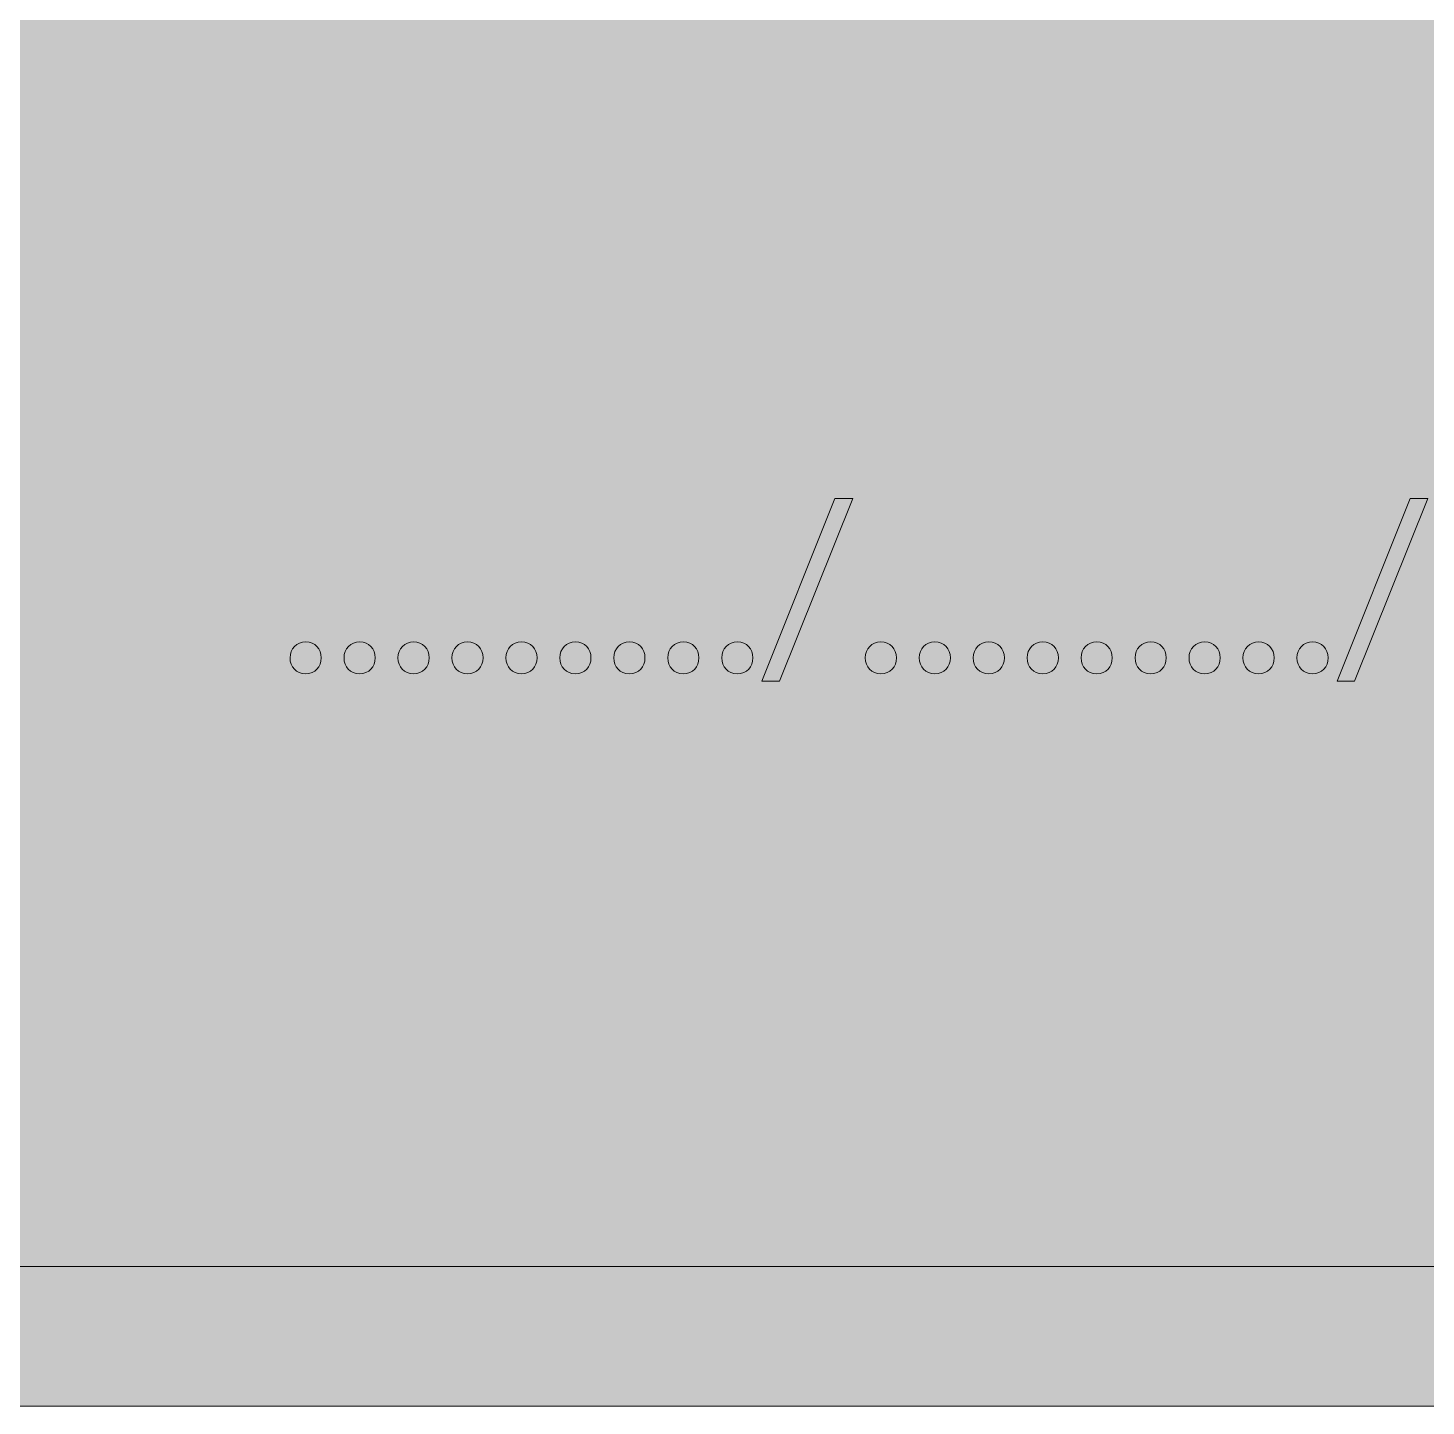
# Model space of a CAD drawing. Extents: x 115 to 1872, y -971 to -109.
# Drawn here: x 774.9 to 993.7, y -971.4 to -755.8 of the extents above; entities that cross this region are included whole.
import ezdxf

# ---------------------------------------------------------------- set-up
doc = ezdxf.new("R2010")
doc.units = 0
doc.header["$MEASUREMENT"] = 0
doc.layers.add('Layer 1', color=7, linetype='Continuous', lineweight=0)

# ---------------------------------------------------------------- blocks, each defined once
blk = doc.blocks.new('Block_7')
at = {"layer": 'Layer 1', "true_color": 0x000000, "transparency": 33554687}
h = blk.add_hatch(color=18, dxfattribs=at)
h.dxf.hatch_style = 2
edge = h.paths.add_edge_path()
edge.add_spline(control_points=[(889.78, -857.98), (889.78, -857.98), (901.22, -829.4), (901.22, -829.4), (901.22, -829.4), (904.01, -829.4), (904.01, -829.4), (904.01, -829.4), (892.53, -857.98), (892.53, -857.98), (892.53, -857.98), (889.78, -857.98), (889.78, -857.98)], knot_values=[0, 0, 0, 0, 1, 1, 1, 2, 2, 2, 3, 3, 3, 4, 4, 4, 4], degree=3, periodic=0)
h = blk.add_hatch(color=18, dxfattribs=at)
h.dxf.hatch_style = 2
edge = h.paths.add_edge_path()
edge.add_spline(control_points=[(979.8, -857.98), (979.8, -857.98), (991.24, -829.4), (991.24, -829.4), (991.24, -829.4), (994.03, -829.4), (994.03, -829.4), (994.03, -829.4), (982.55, -857.98), (982.55, -857.98), (982.55, -857.98), (979.8, -857.98), (979.8, -857.98)], knot_values=[0, 0, 0, 0, 1, 1, 1, 2, 2, 2, 3, 3, 3, 4, 4, 4, 4], degree=3, periodic=0)
h = blk.add_hatch(color=18, dxfattribs=at)
h.dxf.hatch_style = 2
edge = h.paths.add_edge_path()
edge.add_spline(control_points=[(815.95, -854.35), (815.95, -852.89), (816.98, -851.87), (818.41, -851.87), (819.85, -851.87), (820.83, -852.89), (820.83, -854.35), (820.83, -855.77), (819.89, -856.84), (818.37, -856.84), (816.94, -856.84), (815.95, -855.77), (815.95, -854.35)], knot_values=[0, 0, 0, 0, 1, 1, 1, 2, 2, 2, 3, 3, 3, 4, 4, 4, 4], degree=3, periodic=0)
h = blk.add_hatch(color=18, dxfattribs=at)
h.dxf.hatch_style = 2
edge = h.paths.add_edge_path()
edge.add_spline(control_points=[(824.4, -854.35), (824.4, -852.89), (825.42, -851.87), (826.86, -851.87), (828.29, -851.87), (829.27, -852.89), (829.27, -854.35), (829.27, -855.77), (828.33, -856.84), (826.81, -856.84), (825.38, -856.84), (824.4, -855.77), (824.4, -854.35)], knot_values=[0, 0, 0, 0, 1, 1, 1, 2, 2, 2, 3, 3, 3, 4, 4, 4, 4], degree=3, periodic=0)
h = blk.add_hatch(color=18, dxfattribs=at)
h.dxf.hatch_style = 2
edge = h.paths.add_edge_path()
edge.add_spline(control_points=[(832.84, -854.35), (832.84, -852.89), (833.87, -851.87), (835.3, -851.87), (836.74, -851.87), (837.72, -852.89), (837.72, -854.35), (837.72, -855.77), (836.78, -856.84), (835.26, -856.84), (833.82, -856.84), (832.84, -855.77), (832.84, -854.35)], knot_values=[0, 0, 0, 0, 1, 1, 1, 2, 2, 2, 3, 3, 3, 4, 4, 4, 4], degree=3, periodic=0)
h = blk.add_hatch(color=18, dxfattribs=at)
h.dxf.hatch_style = 2
edge = h.paths.add_edge_path()
edge.add_spline(control_points=[(841.29, -854.35), (841.29, -852.89), (842.31, -851.87), (843.74, -851.87), (845.18, -851.87), (846.16, -852.89), (846.16, -854.35), (846.16, -855.77), (845.22, -856.84), (843.7, -856.84), (842.27, -856.84), (841.29, -855.77), (841.29, -854.35)], knot_values=[0, 0, 0, 0, 1, 1, 1, 2, 2, 2, 3, 3, 3, 4, 4, 4, 4], degree=3, periodic=0)
h = blk.add_hatch(color=18, dxfattribs=at)
h.dxf.hatch_style = 2
edge = h.paths.add_edge_path()
edge.add_spline(control_points=[(849.73, -854.35), (849.73, -852.89), (850.75, -851.87), (852.19, -851.87), (853.62, -851.87), (854.61, -852.89), (854.61, -854.35), (854.61, -855.77), (853.67, -856.84), (852.15, -856.84), (850.71, -856.84), (849.73, -855.77), (849.73, -854.35)], knot_values=[0, 0, 0, 0, 1, 1, 1, 2, 2, 2, 3, 3, 3, 4, 4, 4, 4], degree=3, periodic=0)
h = blk.add_hatch(color=18, dxfattribs=at)
h.dxf.hatch_style = 2
edge = h.paths.add_edge_path()
edge.add_spline(control_points=[(858.17, -854.35), (858.17, -852.89), (859.2, -851.87), (860.63, -851.87), (862.07, -851.87), (863.05, -852.89), (863.05, -854.35), (863.05, -855.77), (862.11, -856.84), (860.59, -856.84), (859.16, -856.84), (858.17, -855.77), (858.17, -854.35)], knot_values=[0, 0, 0, 0, 1, 1, 1, 2, 2, 2, 3, 3, 3, 4, 4, 4, 4], degree=3, periodic=0)
h = blk.add_hatch(color=18, dxfattribs=at)
h.dxf.hatch_style = 2
edge = h.paths.add_edge_path()
edge.add_spline(control_points=[(866.62, -854.35), (866.62, -852.89), (867.64, -851.87), (869.08, -851.87), (870.51, -851.87), (871.5, -852.89), (871.5, -854.35), (871.5, -855.77), (870.55, -856.84), (869.04, -856.84), (867.6, -856.84), (866.62, -855.77), (866.62, -854.35)], knot_values=[0, 0, 0, 0, 1, 1, 1, 2, 2, 2, 3, 3, 3, 4, 4, 4, 4], degree=3, periodic=0)
h = blk.add_hatch(color=18, dxfattribs=at)
h.dxf.hatch_style = 2
edge = h.paths.add_edge_path()
edge.add_spline(control_points=[(875.06, -854.35), (875.06, -852.89), (876.09, -851.87), (877.52, -851.87), (878.96, -851.87), (879.94, -852.89), (879.94, -854.35), (879.94, -855.77), (879, -856.84), (877.48, -856.84), (876.05, -856.84), (875.06, -855.77), (875.06, -854.35)], knot_values=[0, 0, 0, 0, 1, 1, 1, 2, 2, 2, 3, 3, 3, 4, 4, 4, 4], degree=3, periodic=0)
h = blk.add_hatch(color=18, dxfattribs=at)
h.dxf.hatch_style = 2
edge = h.paths.add_edge_path()
edge.add_spline(control_points=[(883.51, -854.35), (883.51, -852.89), (884.53, -851.87), (885.97, -851.87), (887.4, -851.87), (888.39, -852.89), (888.39, -854.35), (888.39, -855.77), (887.44, -856.84), (885.93, -856.84), (884.49, -856.84), (883.51, -855.77), (883.51, -854.35)], knot_values=[0, 0, 0, 0, 1, 1, 1, 2, 2, 2, 3, 3, 3, 4, 4, 4, 4], degree=3, periodic=0)
h = blk.add_hatch(color=18, dxfattribs=at)
h.dxf.hatch_style = 2
edge = h.paths.add_edge_path()
edge.add_spline(control_points=[(905.97, -854.35), (905.97, -852.89), (907, -851.87), (908.43, -851.87), (909.87, -851.87), (910.85, -852.89), (910.85, -854.35), (910.85, -855.77), (909.91, -856.84), (908.39, -856.84), (906.96, -856.84), (905.97, -855.77), (905.97, -854.35)], knot_values=[0, 0, 0, 0, 1, 1, 1, 2, 2, 2, 3, 3, 3, 4, 4, 4, 4], degree=3, periodic=0)
h = blk.add_hatch(color=18, dxfattribs=at)
h.dxf.hatch_style = 2
edge = h.paths.add_edge_path()
edge.add_spline(control_points=[(914.42, -854.35), (914.42, -852.89), (915.44, -851.87), (916.88, -851.87), (918.31, -851.87), (919.3, -852.89), (919.3, -854.35), (919.3, -855.77), (918.35, -856.84), (916.84, -856.84), (915.4, -856.84), (914.42, -855.77), (914.42, -854.35)], knot_values=[0, 0, 0, 0, 1, 1, 1, 2, 2, 2, 3, 3, 3, 4, 4, 4, 4], degree=3, periodic=0)
h = blk.add_hatch(color=18, dxfattribs=at)
h.dxf.hatch_style = 2
edge = h.paths.add_edge_path()
edge.add_spline(control_points=[(922.86, -854.35), (922.86, -852.89), (923.89, -851.87), (925.32, -851.87), (926.76, -851.87), (927.74, -852.89), (927.74, -854.35), (927.74, -855.77), (926.8, -856.84), (925.28, -856.84), (923.85, -856.84), (922.86, -855.77), (922.86, -854.35)], knot_values=[0, 0, 0, 0, 1, 1, 1, 2, 2, 2, 3, 3, 3, 4, 4, 4, 4], degree=3, periodic=0)
h = blk.add_hatch(color=18, dxfattribs=at)
h.dxf.hatch_style = 2
edge = h.paths.add_edge_path()
edge.add_spline(control_points=[(931.31, -854.35), (931.31, -852.89), (932.33, -851.87), (933.77, -851.87), (935.2, -851.87), (936.19, -852.89), (936.19, -854.35), (936.19, -855.77), (935.24, -856.84), (933.73, -856.84), (932.29, -856.84), (931.31, -855.77), (931.31, -854.35)], knot_values=[0, 0, 0, 0, 1, 1, 1, 2, 2, 2, 3, 3, 3, 4, 4, 4, 4], degree=3, periodic=0)
h = blk.add_hatch(color=18, dxfattribs=at)
h.dxf.hatch_style = 2
edge = h.paths.add_edge_path()
edge.add_spline(control_points=[(939.75, -854.35), (939.75, -852.89), (940.78, -851.87), (942.21, -851.87), (943.65, -851.87), (944.63, -852.89), (944.63, -854.35), (944.63, -855.77), (943.69, -856.84), (942.17, -856.84), (940.74, -856.84), (939.75, -855.77), (939.75, -854.35)], knot_values=[0, 0, 0, 0, 1, 1, 1, 2, 2, 2, 3, 3, 3, 4, 4, 4, 4], degree=3, periodic=0)
h = blk.add_hatch(color=18, dxfattribs=at)
h.dxf.hatch_style = 2
edge = h.paths.add_edge_path()
edge.add_spline(control_points=[(948.2, -854.35), (948.2, -852.89), (949.22, -851.87), (950.66, -851.87), (952.09, -851.87), (953.07, -852.89), (953.07, -854.35), (953.07, -855.77), (952.13, -856.84), (950.61, -856.84), (949.18, -856.84), (948.2, -855.77), (948.2, -854.35)], knot_values=[0, 0, 0, 0, 1, 1, 1, 2, 2, 2, 3, 3, 3, 4, 4, 4, 4], degree=3, periodic=0)
h = blk.add_hatch(color=18, dxfattribs=at)
h.dxf.hatch_style = 2
edge = h.paths.add_edge_path()
edge.add_spline(control_points=[(956.64, -854.35), (956.64, -852.89), (957.67, -851.87), (959.1, -851.87), (960.53, -851.87), (961.52, -852.89), (961.52, -854.35), (961.52, -855.77), (960.58, -856.84), (959.06, -856.84), (957.62, -856.84), (956.64, -855.77), (956.64, -854.35)], knot_values=[0, 0, 0, 0, 1, 1, 1, 2, 2, 2, 3, 3, 3, 4, 4, 4, 4], degree=3, periodic=0)
h = blk.add_hatch(color=18, dxfattribs=at)
h.dxf.hatch_style = 2
edge = h.paths.add_edge_path()
edge.add_spline(control_points=[(965.08, -854.35), (965.08, -852.89), (966.11, -851.87), (967.54, -851.87), (968.98, -851.87), (969.96, -852.89), (969.96, -854.35), (969.96, -855.77), (969.02, -856.84), (967.5, -856.84), (966.07, -856.84), (965.08, -855.77), (965.08, -854.35)], knot_values=[0, 0, 0, 0, 1, 1, 1, 2, 2, 2, 3, 3, 3, 4, 4, 4, 4], degree=3, periodic=0)
h = blk.add_hatch(color=18, dxfattribs=at)
h.dxf.hatch_style = 2
edge = h.paths.add_edge_path()
edge.add_spline(control_points=[(973.53, -854.35), (973.53, -852.89), (974.55, -851.87), (975.99, -851.87), (977.42, -851.87), (978.41, -852.89), (978.41, -854.35), (978.41, -855.77), (977.47, -856.84), (975.95, -856.84), (974.51, -856.84), (973.53, -855.77), (973.53, -854.35)], knot_values=[0, 0, 0, 0, 1, 1, 1, 2, 2, 2, 3, 3, 3, 4, 4, 4, 4], degree=3, periodic=0)
at = {"layer": 'Layer 1'}
for points in [[(889.78, -857.98), (889.78, -857.98), (901.22, -829.4), (901.22, -829.4), (901.22, -829.4), (904.01, -829.4), (904.01, -829.4), (904.01, -829.4), (892.53, -857.98), (892.53, -857.98), (892.53, -857.98), (889.78, -857.98), (889.78, -857.98)], [(979.8, -857.98), (979.8, -857.98), (991.24, -829.4), (991.24, -829.4), (991.24, -829.4), (994.03, -829.4), (994.03, -829.4), (994.03, -829.4), (982.55, -857.98), (982.55, -857.98), (982.55, -857.98), (979.8, -857.98), (979.8, -857.98)], [(815.95, -854.35), (815.95, -852.89), (816.98, -851.87), (818.41, -851.87), (819.85, -851.87), (820.83, -852.89), (820.83, -854.35), (820.83, -855.77), (819.89, -856.84), (818.37, -856.84), (816.94, -856.84), (815.95, -855.77), (815.95, -854.35)], [(824.4, -854.35), (824.4, -852.89), (825.42, -851.87), (826.86, -851.87), (828.29, -851.87), (829.27, -852.89), (829.27, -854.35), (829.27, -855.77), (828.33, -856.84), (826.81, -856.84), (825.38, -856.84), (824.4, -855.77), (824.4, -854.35)], [(832.84, -854.35), (832.84, -852.89), (833.87, -851.87), (835.3, -851.87), (836.74, -851.87), (837.72, -852.89), (837.72, -854.35), (837.72, -855.77), (836.78, -856.84), (835.26, -856.84), (833.82, -856.84), (832.84, -855.77), (832.84, -854.35)], [(841.29, -854.35), (841.29, -852.89), (842.31, -851.87), (843.74, -851.87), (845.18, -851.87), (846.16, -852.89), (846.16, -854.35), (846.16, -855.77), (845.22, -856.84), (843.7, -856.84), (842.27, -856.84), (841.29, -855.77), (841.29, -854.35)], [(849.73, -854.35), (849.73, -852.89), (850.75, -851.87), (852.19, -851.87), (853.62, -851.87), (854.61, -852.89), (854.61, -854.35), (854.61, -855.77), (853.67, -856.84), (852.15, -856.84), (850.71, -856.84), (849.73, -855.77), (849.73, -854.35)], [(858.17, -854.35), (858.17, -852.89), (859.2, -851.87), (860.63, -851.87), (862.07, -851.87), (863.05, -852.89), (863.05, -854.35), (863.05, -855.77), (862.11, -856.84), (860.59, -856.84), (859.16, -856.84), (858.17, -855.77), (858.17, -854.35)], [(866.62, -854.35), (866.62, -852.89), (867.64, -851.87), (869.08, -851.87), (870.51, -851.87), (871.5, -852.89), (871.5, -854.35), (871.5, -855.77), (870.55, -856.84), (869.04, -856.84), (867.6, -856.84), (866.62, -855.77), (866.62, -854.35)], [(875.06, -854.35), (875.06, -852.89), (876.09, -851.87), (877.52, -851.87), (878.96, -851.87), (879.94, -852.89), (879.94, -854.35), (879.94, -855.77), (879, -856.84), (877.48, -856.84), (876.05, -856.84), (875.06, -855.77), (875.06, -854.35)], [(883.51, -854.35), (883.51, -852.89), (884.53, -851.87), (885.97, -851.87), (887.4, -851.87), (888.39, -852.89), (888.39, -854.35), (888.39, -855.77), (887.44, -856.84), (885.93, -856.84), (884.49, -856.84), (883.51, -855.77), (883.51, -854.35)], [(905.97, -854.35), (905.97, -852.89), (907, -851.87), (908.43, -851.87), (909.87, -851.87), (910.85, -852.89), (910.85, -854.35), (910.85, -855.77), (909.91, -856.84), (908.39, -856.84), (906.96, -856.84), (905.97, -855.77), (905.97, -854.35)], [(914.42, -854.35), (914.42, -852.89), (915.44, -851.87), (916.88, -851.87), (918.31, -851.87), (919.3, -852.89), (919.3, -854.35), (919.3, -855.77), (918.35, -856.84), (916.84, -856.84), (915.4, -856.84), (914.42, -855.77), (914.42, -854.35)], [(922.86, -854.35), (922.86, -852.89), (923.89, -851.87), (925.32, -851.87), (926.76, -851.87), (927.74, -852.89), (927.74, -854.35), (927.74, -855.77), (926.8, -856.84), (925.28, -856.84), (923.85, -856.84), (922.86, -855.77), (922.86, -854.35)], [(931.31, -854.35), (931.31, -852.89), (932.33, -851.87), (933.77, -851.87), (935.2, -851.87), (936.19, -852.89), (936.19, -854.35), (936.19, -855.77), (935.24, -856.84), (933.73, -856.84), (932.29, -856.84), (931.31, -855.77), (931.31, -854.35)], [(939.75, -854.35), (939.75, -852.89), (940.78, -851.87), (942.21, -851.87), (943.65, -851.87), (944.63, -852.89), (944.63, -854.35), (944.63, -855.77), (943.69, -856.84), (942.17, -856.84), (940.74, -856.84), (939.75, -855.77), (939.75, -854.35)], [(948.2, -854.35), (948.2, -852.89), (949.22, -851.87), (950.66, -851.87), (952.09, -851.87), (953.07, -852.89), (953.07, -854.35), (953.07, -855.77), (952.13, -856.84), (950.61, -856.84), (949.18, -856.84), (948.2, -855.77), (948.2, -854.35)], [(956.64, -854.35), (956.64, -852.89), (957.67, -851.87), (959.1, -851.87), (960.53, -851.87), (961.52, -852.89), (961.52, -854.35), (961.52, -855.77), (960.58, -856.84), (959.06, -856.84), (957.62, -856.84), (956.64, -855.77), (956.64, -854.35)], [(965.08, -854.35), (965.08, -852.89), (966.11, -851.87), (967.54, -851.87), (968.98, -851.87), (969.96, -852.89), (969.96, -854.35), (969.96, -855.77), (969.02, -856.84), (967.5, -856.84), (966.07, -856.84), (965.08, -855.77), (965.08, -854.35)], [(973.53, -854.35), (973.53, -852.89), (974.55, -851.87), (975.99, -851.87), (977.42, -851.87), (978.41, -852.89), (978.41, -854.35), (978.41, -855.77), (977.47, -856.84), (975.95, -856.84), (974.51, -856.84), (973.53, -855.77), (973.53, -854.35)]]:
    blk.add_open_spline(points, degree=3, knots=[0, 0, 0, 0, 1, 1, 1, 2, 2, 2, 3, 3, 3, 4, 4, 4, 4], dxfattribs=at)
blk = doc.blocks.new('Block_2')
at = {"layer": 'Layer 1', "true_color": 0xffde69, "transparency": 33554687}
h = blk.add_hatch(color=41, dxfattribs=at)
h.dxf.hatch_style = 2
h.paths.add_polyline_path([(1418.9, -949.63), (564.87, -949.63), (564.87, -128.37), (1418.9, -128.37)])
at = {"layer": 'Layer 1'}
blk.add_lwpolyline([(1418.9, -949.63), (564.87, -949.63), (564.87, -128.37), (1418.9, -128.37)], close=True, dxfattribs=at)
blk.add_blockref('Block_7', (0, 0), dxfattribs=at)

msp = doc.modelspace()

# ---------------------------------------------------------------- hatches: boundary and pattern name
at = {"layer": 'Layer 1', "true_color": 0x93278f, "transparency": 33554687}
h = msp.add_hatch(color=217, dxfattribs=at)
h.dxf.hatch_style = 2
h.paths.add_polyline_path([(1442.45, -971.45), (537.48, -971.45), (537.48, -108.76), (1442.45, -108.76)])

# ---------------------------------------------------------------- linework, layer by layer
at = {"layer": 'Layer 1'}
msp.add_lwpolyline([(1442.45, -971.45), (537.48, -971.45), (537.48, -108.76), (1442.45, -108.76)], close=True, dxfattribs=at)

# ---------------------------------------------------------------- block references
msp.add_blockref('Block_2', (0, 0), dxfattribs=at)

doc.saveas('drawing.dxf')
